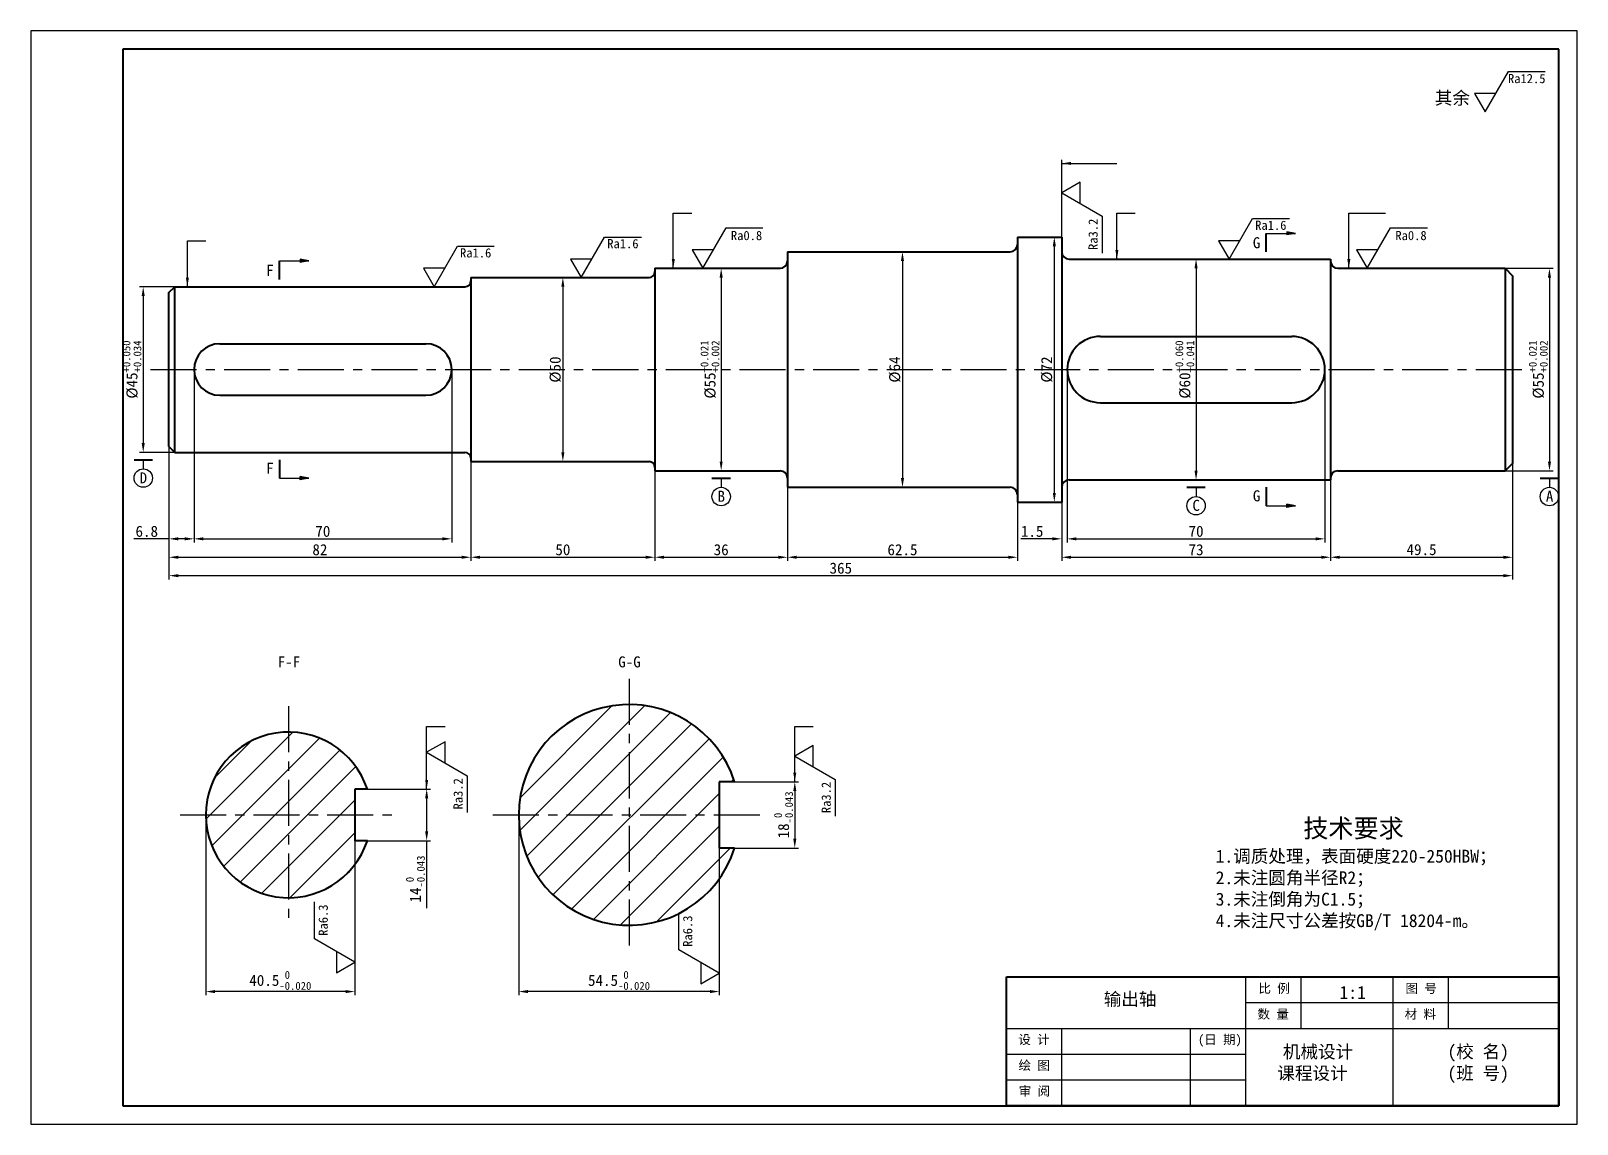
# Model space of a CAD drawing. Header units: inches. Extents: x 0 to 420, y 0 to 297.
import ezdxf

# ---------------------------------------------------------------- set-up
doc = ezdxf.new("R2010")
doc.units = ezdxf.units.IN
doc.header["$LTSCALE"] = 10
doc.header["$MEASUREMENT"] = 0
doc.linetypes.add('CENTER', pattern=[2, 1.25, -0.25, 0.25, -0.25])
for name, color, linetype, lineweight in [('中心线', 1, 'CENTER', 25), ('剖面线', 3, 'Continuous', 25), ('尺寸线', 4, 'Continuous', 25), ('文字', 7, 'Continuous', 25), ('粗实线', 7, 'Continuous', 40), ('细实线', 7, 'Continuous', 25)]:
    doc.layers.add(name, color=color, linetype=linetype, lineweight=lineweight)
doc.dimstyles.get("Standard").update_dxf_attribs({"dimtxt": 0.18, "dimasz": 0.18, "dimexe": 0.18, "dimexo": 0.0625, "dimgap": 0.09, "dimtad": 0, "dimtih": 1, "dimtoh": 1, "dimdec": 4, "dimzin": 0, "dimdsep": 46, "dimtxsty": 'Standard', "dimcen": 0.09, "dimadec": 0, "dimazin": 0, "dimtfac": 1, "dimtdec": 4, "dimtofl": 0, "dimtmove": 0, "dimatfit": 3, "dimfxl": 0, "dimtolj": 1, "dimtzin": 0, "dimarcsym": 0})
pattern_1 = [(45, (0, 0), (-4.419417382415921, 4.419417382415922), [])]

# ---------------------------------------------------------------- blocks, each defined once
blk = doc.blocks.new('*D1')
at = {"layer": 'Defpoints', "color": 0}
for p in [(37.5, 184.1), (119.5, 184.1), (119.5, 154)]:
    blk.add_point(p, dxfattribs=at)
at = {"layer": '尺寸线', "color": 0, "lineweight": -2}
for p, q in [((37.5, 184.1), (37.5, 153)), ((119.5, 184.1), (119.5, 153)), ((40, 154), (117, 154))]:
    blk.add_line(p, q, dxfattribs=at)
at = {"layer": '尺寸线', "color": 0}
for points in [[(40, 154.4166666666667), (40, 153.5833333333333), (37.5, 154)], [(117, 153.5833333333333), (117, 154.4166666666667), (119.5, 154)]]:
    blk.add_solid(points, dxfattribs=at)
at = {"layer": '尺寸线', "color": 0, "insert": (78.5, 156.0315), "char_height": 3, "attachment_point": 5}
blk.add_mtext('\\A1;82', dxfattribs=at)
blk = doc.blocks.new('*D2')
at = {"layer": 'Defpoints', "color": 0}
for p in [(119.5, 180), (169.5, 180), (169.5, 154)]:
    blk.add_point(p, dxfattribs=at)
at = {"layer": '尺寸线', "color": 0, "lineweight": -2}
for p, q in [((119.5, 180), (119.5, 153)), ((169.5, 180), (169.5, 153)), ((122, 154), (167, 154))]:
    blk.add_line(p, q, dxfattribs=at)
at = {"layer": '尺寸线', "color": 0}
for points in [[(122, 154.4166666666667), (122, 153.5833333333333), (119.5, 154)], [(167, 153.5833333333333), (167, 154.4166666666667), (169.5, 154)]]:
    blk.add_solid(points, dxfattribs=at)
at = {"layer": '尺寸线', "color": 0, "insert": (144.5, 156.0315), "char_height": 3, "attachment_point": 5}
blk.add_mtext('\\A1;50', dxfattribs=at)
blk = doc.blocks.new('*D3')
at = {"layer": 'Defpoints', "color": 0}
for p in [(169.5, 177.5), (205.5, 177.5), (205.5, 154)]:
    blk.add_point(p, dxfattribs=at)
at = {"layer": '尺寸线', "color": 0, "lineweight": -2}
for p, q in [((169.5, 177.5), (169.5, 153)), ((205.5, 177.5), (205.5, 153)), ((172, 154), (203, 154))]:
    blk.add_line(p, q, dxfattribs=at)
at = {"layer": '尺寸线', "color": 0}
for points in [[(172, 154.4166666666667), (172, 153.5833333333333), (169.5, 154)], [(203, 153.5833333333333), (203, 154.4166666666667), (205.5, 154)]]:
    blk.add_solid(points, dxfattribs=at)
at = {"layer": '尺寸线', "color": 0, "insert": (187.5, 156.0315), "char_height": 3, "attachment_point": 5}
blk.add_mtext('\\A1;36', dxfattribs=at)
blk = doc.blocks.new('*D4')
at = {"layer": 'Defpoints', "color": 0}
for p in [(205.5, 173), (268, 173), (268, 154)]:
    blk.add_point(p, dxfattribs=at)
at = {"layer": '尺寸线', "color": 0, "lineweight": -2}
for p, q in [((205.5, 173), (205.5, 153)), ((268, 173), (268, 153)), ((208, 154), (265.5, 154))]:
    blk.add_line(p, q, dxfattribs=at)
at = {"layer": '尺寸线', "color": 0}
for points in [[(208, 154.4166666666667), (208, 153.5833333333333), (205.5, 154)], [(265.5, 153.5833333333333), (265.5, 154.4166666666667), (268, 154)]]:
    blk.add_solid(points, dxfattribs=at)
at = {"layer": '尺寸线', "color": 0, "insert": (236.75, 156.0315), "char_height": 3, "attachment_point": 5}
blk.add_mtext('\\A1;62.5', dxfattribs=at)
blk = doc.blocks.new('*D5')
at = {"layer": 'Defpoints', "color": 0}
for p in [(280, 175), (353, 175), (353, 154)]:
    blk.add_point(p, dxfattribs=at)
at = {"layer": '尺寸线', "color": 0, "lineweight": -2}
for p, q in [((280, 175), (280, 153)), ((353, 175), (353, 153)), ((282.5, 154), (350.5, 154))]:
    blk.add_line(p, q, dxfattribs=at)
at = {"layer": '尺寸线', "color": 0}
for points in [[(282.5, 154.4166666666667), (282.5, 153.5833333333333), (280, 154)], [(350.5, 153.5833333333333), (350.5, 154.4166666666667), (353, 154)]]:
    blk.add_solid(points, dxfattribs=at)
at = {"layer": '尺寸线', "color": 0, "insert": (316.5, 156.0315), "char_height": 3, "attachment_point": 5}
blk.add_mtext('\\A1;73', dxfattribs=at)
blk = doc.blocks.new('*D6')
at = {"layer": 'Defpoints', "color": 0}
for p in [(353, 179.5), (402.5, 179.5), (402.5, 154)]:
    blk.add_point(p, dxfattribs=at)
at = {"layer": '尺寸线', "color": 0, "lineweight": -2}
for p, q in [((353, 179.5), (353, 153)), ((402.5, 179.5), (402.5, 153)), ((355.5, 154), (400, 154))]:
    blk.add_line(p, q, dxfattribs=at)
at = {"layer": '尺寸线', "color": 0}
for points in [[(355.5, 154.4166666666667), (355.5, 153.5833333333333), (353, 154)], [(400, 153.5833333333333), (400, 154.4166666666667), (402.5, 154)]]:
    blk.add_solid(points, dxfattribs=at)
at = {"layer": '尺寸线', "color": 0, "insert": (377.75, 156.0645), "char_height": 3, "attachment_point": 5}
blk.add_mtext('\\A1;49.5', dxfattribs=at)
blk = doc.blocks.new('*D7')
at = {"layer": 'Defpoints', "color": 0}
for p in [(37.5, 184.1), (402.5, 184.1), (402.5, 149)]:
    blk.add_point(p, dxfattribs=at)
at = {"layer": '尺寸线', "color": 0, "lineweight": -2}
for p, q in [((37.5, 184.1), (37.5, 148)), ((402.5, 184.1), (402.5, 148)), ((40, 149), (400, 149))]:
    blk.add_line(p, q, dxfattribs=at)
at = {"layer": '尺寸线', "color": 0}
for points in [[(40, 149.4166666666667), (40, 148.5833333333333), (37.5, 149)], [(400, 148.5833333333333), (400, 149.4166666666667), (402.5, 149)]]:
    blk.add_solid(points, dxfattribs=at)
at = {"layer": '尺寸线', "color": 0, "insert": (220, 151.0315), "char_height": 3, "attachment_point": 5}
blk.add_mtext('\\A1;365', dxfattribs=at)
blk = doc.blocks.new('*D8')
at = {"layer": 'Defpoints', "color": 0}
for p in [(44.3, 205), (114.3, 205), (114.3, 159)]:
    blk.add_point(p, dxfattribs=at)
at = {"layer": '尺寸线', "color": 0, "lineweight": -2}
for p, q in [((44.3, 205), (44.3, 158)), ((114.3, 205), (114.3, 158)), ((46.8, 159), (111.8, 159))]:
    blk.add_line(p, q, dxfattribs=at)
at = {"layer": '尺寸线', "color": 0}
for points in [[(46.8, 159.4166666666667), (46.8, 158.5833333333333), (44.3, 159)], [(111.8, 158.5833333333333), (111.8, 159.4166666666667), (114.3, 159)]]:
    blk.add_solid(points, dxfattribs=at)
at = {"layer": '尺寸线', "color": 0, "insert": (79.3, 161.0315), "char_height": 3, "attachment_point": 5}
blk.add_mtext('\\A1;70', dxfattribs=at)
blk = doc.blocks.new('*D9')
at = {"layer": 'Defpoints', "color": 0}
for p in [(37.5, 205), (44.3, 205), (37.5, 159)]:
    blk.add_point(p, dxfattribs=at)
at = {"layer": '尺寸线', "color": 0, "lineweight": -2}
for p, q in [((37.5, 205), (37.5, 158)), ((44.3, 205), (44.3, 158)), ((37.5, 159), (27.937, 159)), ((41.8, 159), (40, 159))]:
    blk.add_line(p, q, dxfattribs=at)
at = {"layer": '尺寸线', "color": 0}
for points in [[(40, 159.4166666666667), (40, 158.5833333333333), (37.5, 159)], [(41.8, 158.5833333333333), (41.8, 159.4166666666667), (44.3, 159)]]:
    blk.add_solid(points, dxfattribs=at)
at = {"layer": '尺寸线', "color": 0, "insert": (31.4685, 161.0315), "char_height": 3, "attachment_point": 5}
blk.add_mtext('\\A1;6.8', dxfattribs=at)
blk = doc.blocks.new('*D10')
at = {"layer": 'Defpoints', "color": 0}
for p in [(281.5, 205), (351.5, 205), (351.5, 159)]:
    blk.add_point(p, dxfattribs=at)
at = {"layer": '尺寸线', "color": 0, "lineweight": -2}
for p, q in [((281.5, 205), (281.5, 158)), ((351.5, 205), (351.5, 158)), ((284, 159), (349, 159))]:
    blk.add_line(p, q, dxfattribs=at)
at = {"layer": '尺寸线', "color": 0}
for points in [[(284, 159.4166666666667), (284, 158.5833333333333), (281.5, 159)], [(349, 158.5833333333333), (349, 159.4166666666667), (351.5, 159)]]:
    blk.add_solid(points, dxfattribs=at)
at = {"layer": '尺寸线', "color": 0, "insert": (316.5, 161.0315), "char_height": 3, "attachment_point": 5}
blk.add_mtext('\\A1;70', dxfattribs=at)
blk = doc.blocks.new('*D11')
at = {"layer": 'Defpoints', "color": 0}
for p in [(280, 205), (281.5, 205), (280, 159)]:
    blk.add_point(p, dxfattribs=at)
at = {"layer": '尺寸线', "color": 0, "lineweight": -2}
for p, q in [((280, 205), (280, 158)), ((281.5, 205), (281.5, 158)), ((277.5, 159), (268.9450000000001, 159)), ((284, 159), (286.5, 159))]:
    blk.add_line(p, q, dxfattribs=at)
at = {"layer": '尺寸线', "color": 0}
for points in [[(277.5, 158.5833333333333), (277.5, 159.4166666666667), (280, 159)], [(284, 159.4166666666667), (284, 158.5833333333333), (281.5, 159)]]:
    blk.add_solid(points, dxfattribs=at)
at = {"layer": '尺寸线', "color": 0, "insert": (271.9725, 161.0315), "char_height": 3, "attachment_point": 5}
blk.add_mtext('\\A1;1.5', dxfattribs=at)
blk = doc.blocks.new('*D12')
at = {"layer": 'Defpoints', "color": 0}
for p in [(39.1, 227.5), (30.5, 182.5), (39.1, 182.5)]:
    blk.add_point(p, dxfattribs=at)
at = {"layer": '尺寸线', "color": 0, "lineweight": -2}
for p, q in [((39.1, 227.5), (29.5, 227.5)), ((30.5, 225), (30.5, 185)), ((39.1, 182.5), (29.5, 182.5))]:
    blk.add_line(p, q, dxfattribs=at)
at = {"layer": '尺寸线', "color": 0}
for points in [[(30.91666666666667, 225), (30.08333333333333, 225), (30.5, 227.5)], [(30.08333333333333, 185), (30.91666666666667, 185), (30.5, 182.5)]]:
    blk.add_solid(points, dxfattribs=at)
at = {"layer": '尺寸线', "color": 0, "insert": (27.43183999999999, 205), "char_height": 3, "attachment_point": 5, "rotation": 90}
blk.add_mtext('\\A1;%%C45{}{\\H0.71x;\\C3;\\S+0.050^ +0.034;}', dxfattribs=at)
blk = doc.blocks.new('*D13')
at = {"layer": 'Defpoints', "color": 0}
for p in [(144.5, 230), (144.5, 180), (144.5, 180)]:
    blk.add_point(p, dxfattribs=at)
at = {"layer": '尺寸线', "color": 0, "lineweight": -2}
for p, q in [((144.5, 230), (145.5, 230)), ((144.5, 227.5), (144.5, 182.5)), ((144.5, 180), (145.5, 180))]:
    blk.add_line(p, q, dxfattribs=at)
at = {"layer": '尺寸线', "color": 0}
for points in [[(144.9166666666667, 227.5), (144.0833333333333, 227.5), (144.5, 230)], [(144.0833333333333, 182.5), (144.9166666666667, 182.5), (144.5, 180)]]:
    blk.add_solid(points, dxfattribs=at)
at = {"layer": '尺寸线', "color": 0, "insert": (142.4685, 205), "char_height": 3, "attachment_point": 5, "rotation": 90}
blk.add_mtext('\\A1;%%C50', dxfattribs=at)
blk = doc.blocks.new('*D14')
at = {"layer": 'Defpoints', "color": 0}
for p in [(187.5, 232.5), (187.5, 177.5), (187.5, 177.5)]:
    blk.add_point(p, dxfattribs=at)
at = {"layer": '尺寸线', "color": 0, "lineweight": -2}
for p, q in [((187.5, 232.5), (188.5, 232.5)), ((187.5, 230), (187.5, 180)), ((187.5, 177.5), (188.5, 177.5))]:
    blk.add_line(p, q, dxfattribs=at)
at = {"layer": '尺寸线', "color": 0}
for points in [[(187.9166666666667, 230), (187.0833333333333, 230), (187.5, 232.5)], [(187.0833333333333, 180), (187.9166666666667, 180), (187.5, 177.5)]]:
    blk.add_solid(points, dxfattribs=at)
at = {"layer": '尺寸线', "color": 0, "insert": (184.45527, 205), "char_height": 3, "attachment_point": 5, "rotation": 90}
blk.add_mtext('\\A1;%%C55{}{\\H0.71x;\\C3;\\S+0.021^ +0.002;}', dxfattribs=at)
blk = doc.blocks.new('*D15')
at = {"layer": 'Defpoints', "color": 0}
for p in [(236.75, 237), (236.75, 173), (236.75, 173)]:
    blk.add_point(p, dxfattribs=at)
at = {"layer": '尺寸线', "color": 0, "lineweight": -2}
for p, q in [((236.75, 237), (237.75, 237)), ((236.75, 234.5), (236.75, 175.5)), ((236.75, 173), (237.75, 173))]:
    blk.add_line(p, q, dxfattribs=at)
at = {"layer": '尺寸线', "color": 0}
for points in [[(237.1666666666667, 234.5), (236.3333333333333, 234.5), (236.75, 237)], [(236.3333333333333, 175.5), (237.1666666666667, 175.5), (236.75, 173)]]:
    blk.add_solid(points, dxfattribs=at)
at = {"layer": '尺寸线', "color": 0, "insert": (234.6855, 205), "char_height": 3, "attachment_point": 5, "rotation": 90}
blk.add_mtext('\\A1;%%C64', dxfattribs=at)
blk = doc.blocks.new('*D16')
at = {"layer": 'Defpoints', "color": 0}
for p in [(278, 241), (278, 169), (278, 169)]:
    blk.add_point(p, dxfattribs=at)
at = {"layer": '尺寸线', "color": 0, "lineweight": -2}
for p, q in [((278, 241), (279, 241)), ((278, 238.5), (278, 171.5)), ((278, 169), (279, 169))]:
    blk.add_line(p, q, dxfattribs=at)
at = {"layer": '尺寸线', "color": 0}
for points in [[(278.4166666666667, 238.5), (277.5833333333333, 238.5), (278, 241)], [(277.5833333333333, 171.5), (278.4166666666667, 171.5), (278, 169)]]:
    blk.add_solid(points, dxfattribs=at)
at = {"layer": '尺寸线', "color": 0, "insert": (275.9685, 205), "char_height": 3, "attachment_point": 5, "rotation": 90}
blk.add_mtext('\\A1;%%C72', dxfattribs=at)
blk = doc.blocks.new('*D17')
at = {"layer": 'Defpoints', "color": 0}
for p in [(316.5, 235), (316.5, 175), (316.5, 175)]:
    blk.add_point(p, dxfattribs=at)
at = {"layer": '尺寸线', "color": 0, "lineweight": -2}
for p, q in [((316.5, 235), (317.5, 235)), ((316.5, 232.5), (316.5, 177.5)), ((316.5, 175), (317.5, 175))]:
    blk.add_line(p, q, dxfattribs=at)
at = {"layer": '尺寸线', "color": 0}
for points in [[(316.9166666666667, 232.5), (316.0833333333333, 232.5), (316.5, 235)], [(316.0833333333333, 177.5), (316.9166666666667, 177.5), (316.5, 175)]]:
    blk.add_solid(points, dxfattribs=at)
at = {"layer": '尺寸线', "color": 0, "insert": (313.43184, 205), "char_height": 3, "attachment_point": 5, "rotation": 90}
blk.add_mtext('\\A1;%%C60{}{\\H0.71x;\\C3;\\S+0.060^ +0.041;}', dxfattribs=at)
blk = doc.blocks.new('*D18')
at = {"layer": 'Defpoints', "color": 0}
for p in [(400.5, 232.5), (400.5, 177.5), (412.5, 177.5)]:
    blk.add_point(p, dxfattribs=at)
at = {"layer": '尺寸线', "color": 0, "lineweight": -2}
for p, q in [((400.5, 232.5), (413.5, 232.5)), ((412.5, 230), (412.5, 180)), ((400.5, 177.5), (413.5, 177.5))]:
    blk.add_line(p, q, dxfattribs=at)
at = {"layer": '尺寸线', "color": 0}
for points in [[(412.9166666666667, 230), (412.0833333333333, 230), (412.5, 232.5)], [(412.0833333333333, 180), (412.9166666666667, 180), (412.5, 177.5)]]:
    blk.add_solid(points, dxfattribs=at)
at = {"layer": '尺寸线', "color": 0, "insert": (409.45527, 205), "char_height": 3, "attachment_point": 5, "rotation": 90}
blk.add_mtext('\\A1;%%C55{}{\\H0.71x;\\C3;\\S+0.021^ +0.002;}', dxfattribs=at)
blk = doc.blocks.new('*D32')
at = {"layer": 'Defpoints', "color": 0}
for p in [(91.3834047803431, 91), (91.3834047803431, 77), (107.5, 77)]:
    blk.add_point(p, dxfattribs=at)
at = {"layer": '尺寸线', "color": 0, "lineweight": -2}
for p, q in [((91.3834047803431, 91), (108.5, 91)), ((107.5, 88.5), (107.5, 79.5)), ((91.3834047803431, 77), (108.5, 77)), ((107.5, 77), (107.5, 58.65615))]:
    blk.add_line(p, q, dxfattribs=at)
at = {"layer": '尺寸线', "color": 0}
for points in [[(107.9166666666667, 88.5), (107.0833333333333, 88.5), (107.5, 91)], [(107.0833333333333, 79.5), (107.9166666666667, 79.5), (107.5, 77)]]:
    blk.add_solid(points, dxfattribs=at)
at = {"layer": '尺寸线', "color": 0, "insert": (104.43184, 66.578075), "char_height": 3, "attachment_point": 5, "rotation": 90}
blk.add_mtext('\\A1;14{}{\\H0.71x;\\C3;\\S 0^ -0.043;}', dxfattribs=at)
blk = doc.blocks.new('*D33')
at = {"layer": 'Defpoints', "color": 0}
for p in [(47.5, 84), (88, 84), (47.5, 36)]:
    blk.add_point(p, dxfattribs=at)
at = {"layer": '尺寸线', "color": 0, "lineweight": -2}
for p, q in [((47.5, 84), (47.5, 35)), ((88, 84), (88, 35)), ((85.5, 36), (50, 36))]:
    blk.add_line(p, q, dxfattribs=at)
at = {"layer": '尺寸线', "color": 0}
for points in [[(50, 36.41666666666666), (50, 35.58333333333334), (47.5, 36)], [(85.5, 35.58333333333334), (85.5, 36.41666666666666), (88, 36)]]:
    blk.add_solid(points, dxfattribs=at)
at = {"layer": '尺寸线', "color": 0, "insert": (67.75, 39.04473), "char_height": 3, "attachment_point": 5}
blk.add_mtext('\\A1;40.5{}{\\H0.71x;\\C3;\\S 0^ -0.020;}', dxfattribs=at)
blk = doc.blocks.new('*D34')
at = {"layer": 'Defpoints', "color": 0}
for p in [(191.1181760425084, 93), (191.1181760425084, 75), (207.5, 75)]:
    blk.add_point(p, dxfattribs=at)
at = {"layer": '尺寸线', "color": 0, "lineweight": -2}
for p, q in [((191.1181760425084, 93), (208.5, 93)), ((207.5, 90.5), (207.5, 77.5)), ((191.1181760425084, 75), (208.5, 75))]:
    blk.add_line(p, q, dxfattribs=at)
at = {"layer": '尺寸线', "color": 0}
for points in [[(207.9166666666667, 90.5), (207.0833333333333, 90.5), (207.5, 93)], [(207.0833333333333, 77.5), (207.9166666666667, 77.5), (207.5, 75)]]:
    blk.add_solid(points, dxfattribs=at)
at = {"layer": '尺寸线', "color": 0, "insert": (204.43184, 84), "char_height": 3, "attachment_point": 5, "rotation": 90}
blk.add_mtext('\\A1;18{}{\\H0.71x;\\C3;\\S 0^ -0.043;}', dxfattribs=at)
blk = doc.blocks.new('*D35')
at = {"layer": 'Defpoints', "color": 0}
for p in [(132.5, 84), (187, 84), (132.5, 36)]:
    blk.add_point(p, dxfattribs=at)
at = {"layer": '尺寸线', "color": 0, "lineweight": -2}
for p, q in [((132.5, 84), (132.5, 35)), ((187, 84), (187, 35)), ((184.5, 36), (135, 36))]:
    blk.add_line(p, q, dxfattribs=at)
at = {"layer": '尺寸线', "color": 0}
for points in [[(135, 36.41666666666666), (135, 35.58333333333334), (132.5, 36)], [(184.5, 35.58333333333334), (184.5, 36.41666666666666), (187, 36)]]:
    blk.add_solid(points, dxfattribs=at)
at = {"layer": '尺寸线', "color": 0, "insert": (159.75, 39.04473), "char_height": 3, "attachment_point": 5}
blk.add_mtext('\\A1;54.5{}{\\H0.71x;\\C3;\\S 0^ -0.020;}', dxfattribs=at)

msp = doc.modelspace()

# ---------------------------------------------------------------- hatches: boundary and pattern name
at = {"layer": '剖面线'}
h = msp.add_hatch(dxfattribs=at)
h.set_pattern_fill('ANSI31', color=256, scale=50, style=0)
h.set_pattern_definition(pattern_1)
edge = h.paths.add_edge_path(flags=0)
edge.add_arc((162.5, 84), 30, 17.45760312372209, 342.5423968762779)
edge.add_line((191.1181760425084, 93), (187, 93))
edge.add_line((191.1181760425084, 75), (187, 75))
edge.add_line((187, 93), (187, 75))
h = msp.add_hatch(dxfattribs=at)
h.set_pattern_fill('ANSI31', color=256, scale=50, style=0)
h.set_pattern_definition(pattern_1)
edge = h.paths.add_edge_path(flags=0)
edge.add_arc((70, 84), 22.5, 18.12620396055673, 341.8737960394433)
edge.add_line((91.3834047803431, 91), (88, 91))
edge.add_line((91.3834047803431, 77), (88, 77))
edge.add_line((88, 91), (88, 77))
at = {"layer": '细实线'}
h = msp.add_hatch(color=256, dxfattribs=at)
h.paths.add_polyline_path([(341.1463962798512, 242.4450007698968), (341.1463962798512, 242), (343.5, 242)])
h.paths.add_polyline_path([(341.1463962798512, 242), (341.1463962798512, 241.5549992301032), (343.5, 242)])
h = msp.add_hatch(color=256, dxfattribs=at)
h.paths.add_polyline_path([(73.14639627985116, 234.9450007698968), (73.14639627985116, 234.5), (75.5, 234.5)])
h.paths.add_polyline_path([(73.14639627985116, 234.5), (73.14639627985116, 234.0549992301032), (75.5, 234.5)])
h = msp.add_hatch(color=256, dxfattribs=at)
h.paths.add_polyline_path([(75.5, 175.5), (73.14639627985116, 175.5), (73.14639627985116, 175.0549992301032)])
h.paths.add_polyline_path([(75.5, 175.5), (73.14639627985116, 175.9450007698968), (73.14639627985116, 175.5)])
h = msp.add_hatch(color=256, dxfattribs=at)
h.paths.add_polyline_path([(343.5, 168), (341.1463962798512, 168), (341.1463962798512, 167.5549992301032)])
h.paths.add_polyline_path([(343.5, 168), (341.1463962798512, 168.4450007698968), (341.1463962798512, 168)])

# ---------------------------------------------------------------- linework, layer by layer
at = {"layer": '中心线'}
for p, q in [((32.5, 205), (407.5, 205)), ((162.5, 121), (162.5, 47)), ((70, 113.5), (70, 54.5)), ((40.5, 84), (99.5, 84)), ((125.5, 84), (199.5, 84))]:
    msp.add_line(p, q, dxfattribs=at)
at = {"layer": '尺寸线'}
for p, q in [((280, 241), (280, 262)), ((290, 261), (295, 261)), ((174.5, 247.5), (179.5, 247.5)), ((295, 247.5), (300, 247.5)), ((358, 247.5), (368, 247.5)), ((42.5, 240), (47.5, 240)), ((107.5, 108), (112.5, 108)), ((207.5, 108), (212.5, 108))]:
    msp.add_line(p, q, dxfattribs=at)
at = {"layer": '粗实线'}
for p, q in [((415, 292), (25, 292)), ((25, 292), (25, 5)), ((415, 5), (415, 292)), ((268, 241), (268, 169)), ((268, 241), (280, 241)), ((280, 241), (280, 169)), ((335.5, 237), (335.5, 242)), ((205.5, 237), (205.5, 173)), ((205.5, 237), (266, 237)), ((67.5, 229.5), (67.5, 234.5)), ((169.5, 232.5), (169.5, 177.5)), ((169.5, 232.5), (203.5, 232.5)), ((282, 235), (353, 235)), ((353, 235), (353, 175)), ((355, 232.5), (400.5, 232.5)), ((400.5, 232.5), (400.5, 177.5)), ((400.5, 232.5), (402.5, 230.5)), ((37.5, 225.9), (39.1, 227.5)), ((39.1, 182.5), (39.1, 227.5)), ((39.1, 227.5), (117.9, 227.5)), ((119.5, 230), (119.5, 180)), ((119.5, 230), (167.9, 230)), ((402.5, 230.5), (402.5, 179.5)), ((37.5, 184.1), (37.5, 225.9)), ((51.3, 212), (107.3, 212)), ((290.5, 214), (342.5, 214)), ((51.3, 198), (107.3, 198)), ((290.5, 196), (342.5, 196)), ((37.5, 184.1), (39.1, 182.5)), ((39.1, 182.5), (117.9, 182.5)), ((28, 180.5), (33, 180.5)), ((67.5, 180.5), (67.5, 175.5)), ((119.5, 180), (167.9, 180)), ((169.5, 177.5), (203.5, 177.5)), ((355, 177.5), (400.5, 177.5)), ((400.5, 177.5), (402.5, 179.5)), ((185, 175.5), (190, 175.5)), ((205.5, 173), (266, 173)), ((282, 175), (353, 175)), ((314, 173), (319, 173)), ((335.5, 173), (335.5, 168)), ((410, 175.5), (415, 175.5)), ((268, 169), (280, 169)), ((191.1181760425084, 93), (187, 93)), ((187, 93), (187, 75)), ((91.3834047803431, 91), (88, 91)), ((88, 91), (88, 77)), ((91.3834047803431, 77), (88, 77)), ((191.1181760425084, 75), (187, 75)), ((265, 5), (265, 40)), ((265, 40), (415, 39.99999999999999)), ((415, 39.99999999999999), (415, 5)), ((25, 5), (415, 5)), ((415, 5), (265, 5))]:
    msp.add_line(p, q, dxfattribs=at)
for centre, radius, start, end in [((266, 239), 2, 270, 0), ((282, 237), 2, 180, 270), ((167.9, 231.6), 1.6, 270, 0), ((203.5, 234.5), 2, 270, 0), ((355, 234.5), 2, 180, 270), ((117.9, 229.1), 1.6, 270, 0), ((51.3, 205), 7, 90, 270), ((107.3, 205), 7, 270, 90), ((290.5, 205), 9, 90, 270), ((342.5, 205), 9, 270, 90), ((117.9, 180.9), 1.6, 0, 90), ((167.9, 178.4), 1.6, 0, 90), ((203.5, 175.5), 2, 0, 90), ((355, 175.5), 2, 90, 180), ((266, 171), 2, 0, 90), ((282, 173), 2, 90, 180), ((162.5, 84), 30, 17.45760312372209, 342.5423968762779), ((70, 84), 22.5, 18.12620396055673, 341.8737960394433)]:
    msp.add_arc(centre, radius, start, end, dxfattribs=at)
at = {"layer": '细实线'}
for p, q in [((420, 297), (0, 297)), ((0, 297), (0, 0)), ((420, 0), (420, 297)), ((395, 275), (401.3508529610859, 286)), ((401.3508529610859, 286), (411.3508529610859, 286)), ((392.1132486540519, 280), (395, 275)), ((397.8867513459481, 280), (392.1132486540519, 280)), ((285, 255.8867513459481), (280, 253)), ((280, 253), (291, 246.6491470389141)), ((285, 250.1132486540519), (285, 255.8867513459481)), ((291, 246.6491470389141), (291, 236.6491470389141)), ((325.5, 235), (331.8508529610859, 246)), ((331.8508529610859, 246), (341.8508529610859, 246)), ((149.5, 230), (155.8508529610859, 241)), ((155.8508529610859, 241), (165.8508529610859, 241)), ((182.5, 232.5), (188.8508529610859, 243.5)), ((188.8508529610859, 243.5), (198.8508529610859, 243.5)), ((322.6132486540519, 240), (325.5, 235)), ((328.3867513459481, 240), (322.6132486540519, 240)), ((335.5, 242), (343.5, 242)), ((343.5, 242), (341.1463962798512, 242.4450007698968)), ((341.1463962798512, 242.4450007698968), (341.1463962798512, 241.5549992301032)), ((343.5, 242), (341.1463962798512, 241.5549992301032)), ((363, 232.5), (369.3508529610859, 243.5)), ((369.3508529610859, 243.5), (379.3508529610859, 243.5)), ((109.5, 227.5), (115.8508529610859, 238.5)), ((115.8508529610859, 238.5), (125.8508529610859, 238.5)), ((179.6132486540519, 237.5), (182.5, 232.5)), ((185.3867513459481, 237.5), (179.6132486540519, 237.5)), ((360.1132486540519, 237.5), (363, 232.5)), ((365.8867513459481, 237.5), (360.1132486540519, 237.5)), ((67.5, 234.5), (75.5, 234.5)), ((75.5, 234.5), (73.14639627985116, 234.9450007698968)), ((73.14639627985116, 234.9450007698968), (73.14639627985116, 234.0549992301032)), ((75.5, 234.5), (73.14639627985116, 234.0549992301032)), ((106.6132486540519, 232.5), (109.5, 227.5)), ((112.3867513459481, 232.5), (106.6132486540519, 232.5)), ((146.6132486540519, 235), (149.5, 230)), ((152.3867513459481, 235), (146.6132486540519, 235)), ((30.5, 180.5), (30.5, 178)), ((67.5, 175.5), (75.5, 175.5)), ((75.5, 175.5), (73.14639627985116, 175.9450007698968)), ((73.14639627985116, 175.0549992301032), (73.14639627985116, 175.9450007698968)), ((75.5, 175.5), (73.14639627985116, 175.0549992301032)), ((187.5, 175.5), (187.5, 173)), ((316.5, 173), (316.5, 170.5)), ((412.5, 175.5), (412.5, 173)), ((335.5, 168), (343.5, 168)), ((343.5, 168), (341.1463962798512, 168.4450007698968)), ((341.1463962798512, 167.5549992301032), (341.1463962798512, 168.4450007698968)), ((343.5, 168), (341.1463962798512, 167.5549992301032)), ((112.5, 103.8867513459481), (107.5, 101)), ((107.5, 101), (118.5, 94.64914703891411)), ((112.5, 98.11324865405187), (112.5, 103.8867513459481)), ((212.5, 102.8867513459481), (207.5, 100)), ((212.5, 97.11324865405187), (212.5, 102.8867513459481)), ((207.5, 100), (218.5, 93.64914703891411)), ((118.5, 94.64914703891411), (118.5, 84.64914703891412)), ((218.5, 93.64914703891411), (218.5, 83.64914703891412)), ((77, 50.35085296108589), (77, 60.35085296108589)), ((176, 47.35085296108589), (176, 57.35085296108589)), ((88, 44), (77, 50.35085296108589)), ((83, 46.88675134594813), (83, 41.11324865405187)), ((187, 41), (176, 47.35085296108589)), ((83, 41.11324865405187), (88, 44)), ((182, 43.88675134594813), (182, 38.11324865405187)), ((182, 38.11324865405187), (187, 41)), ((330, 5), (330, 39.99999999999999)), ((345, 40), (345, 26)), ((370, 5), (370, 39.99999999999999)), ((385, 39.99999999999999), (385, 26)), ((330, 33), (415, 33)), ((265, 26), (415, 26)), ((280, 5), (280, 26)), ((315, 5), (315, 26)), ((265, 19), (330, 19)), ((265, 12), (330, 12)), ((0, 0), (420, 0))]:
    msp.add_line(p, q, dxfattribs=at)
for centre in [(30.5, 175.5), (187.5, 170.5), (412.5, 170.5), (316.5, 168)]:
    msp.add_circle(centre, 2.5, dxfattribs=at)

# ---------------------------------------------------------------- texts
at = {"layer": '文字'}
for s, insert, char_height, width, attachment_point in [('{\\fSimSun|b0|i0|c134|p2;Ra12.5}', (401.2281185865384, 285.3068049078061), 2.5, 5.719862628990301, 1), ('{\\fSimSun|b0|i0|c134|p2;其余}', (381.3531619411256, 280.5269511565263), 3.5, 11.10731392583762, 1), ('{\\fSimSun|b0|i0|c134|p2;Ra1.6}', (332.5562954267034, 245.452831598246), 2.5, 5.719862628990301, 1), ('{\\fSimSun|b0|i0|c134|p2;Ra1.6}', (156.5562954267034, 240.452831598246), 2.5, 5.719862628990301, 1), ('{\\fSimSun|b0|i0|c134|p2;Ra0.8}', (190.1408908430425, 242.6607782926184), 2.5, 5.719862628990301, 1), ('{\\fSimSun|b0|i0|c134|p2;G}', (331.9160657137159, 240.949672905366), 3, 4.978043113474087, 1), ('{\\fSimSun|b0|i0|c134|p2;Ra0.8}', (370.6408908430425, 242.6607782926184), 2.5, 5.719862628990301, 1), ('{\\fSimSun|b0|i0|c134|p2;Ra1.6}', (116.5562954267034, 237.952831598246), 2.5, 5.719862628990301, 1), ('{\\fSimSun|b0|i0|c134|p2;F}', (63.91606571371585, 233.449672905366), 3, 4.978043113474087, 1), ('{\\fSimSun|b0|i0|c134|p2;D}', (30.53852801958087, 175.5702642672803), 3, 2.55304017560502, 5), ('{\\fSimSun|b0|i0|c134|p2;F}', (63.91606571371585, 179.6862693725976), 3, 4.978043113474087, 1), ('{\\fSimSun|b0|i0|c134|p2;G}', (331.9160657137159, 172.1862693725976), 3, 4.978043113474087, 1), ('{\\fSimSun|b0|i0|c134|p2;B}', (187.5385280195809, 170.5702642672803), 3, 2.55304017560502, 5), ('{\\fSimSun|b0|i0|c134|p2;C}', (316.5385280195808, 168.0702642672803), 3, 2.55304017560502, 5), ('{\\fSimSun|b0|i0|c134|p2;A}', (412.5385280195808, 170.5702642672803), 3, 2.55304017560502, 5), ('{\\fSimSun|b0|i0|c134|p2;F-F}', (67.03691874708298, 127.0779088941392), 3, 4.978043113474087, 1), ('{\\fSimSun|b0|i0|c134|p2;G-G}', (159.536918747083, 127.0779088941392), 3, 4.978043113474087, 1), ('{\\fSimSun|b0|i0|c134|p2;       技术要求}\\P{\\fSimSun|b0|i0|c134|p2;\\H0.70000x;1.调质处理，表面硬度220-250HBW；}\\P{\\fSimSun|b0|i0|c134|p2;\\H0.70000x;2.未注圆角半径R2；}\\P{\\fSimSun|b0|i0|c134|p2;\\H0.70000x;3.未注倒角为C1.5；}\\P{\\fSimSun|b0|i0|c134|p2;\\H0.70000x;4.未注尺寸公差按GB/T 18204-m。}', (321.823984468763, 82.86203233729168), 5, 148.7568729802218, 1), ('\\pi3.44598;{\\fSimSun|b0|i0|c134|p2;比 例}', (330, 38.13343535961286), 2.5, 15, 1), ('\\pi3.38945;{\\fSimSun|b0|i0|c134|p2;图 号}', (370, 38.13343535961285), 2.5, 15, 1), ('\\pi16.06764;{\\fSimSun|b0|i0|c134|p2;输出轴}', (275.3477615077625, 35.71449190856515), 3.5, 46.5925604840188, 1), ('\\pi3.18844;{\\fSimSun|b0|i0|c134|p2;数 量}', (330, 31.13343535961286), 2.5, 15, 1), ('\\pi3.16709;{\\fSimSun|b0|i0|c134|p2;材 料}', (370, 31.13343535961286), 2.5, 15, 1), ('\\pi3.20854;{\\fSimSun|b0|i0|c134|p2;设 计}', (265, 24.21896276498813), 2.5, 15, 1), ('\\pi2.02261;{\\fSimSun|b0|i0|c134|p2;(日 期)}', (315, 24.21896276498813), 2.5, 15, 1), ('\\pi1.49888;{\\fSimSun|b0|i0|c134|p2;机械设计}\\pi1.49888;{\\fSimSun|b0|i0|c134|p2;课程设计}', (338.5825401278139, 21.40940727234192), 3.5, 22.6153477315986, 1), ('\\pi7.09394;{\\fSimSun|b0|i0|c134|p2;(校 名)}\\P\\pi7.09394;{\\fSimSun|b0|i0|c134|p2;(班 号)}', (377.6964199879758, 21.42906448102076), 3.5, 29.5245600624346, 1), ('\\pi3.27764;{\\fSimSun|b0|i0|c134|p2;绘 图}', (265, 17.21896276498813), 2.5, 15, 1), ('\\pi3.33417;{\\fSimSun|b0|i0|c134|p2;审 阅}', (265, 10.21896276498813), 2.5, 15, 1)]:
    msp.add_mtext(s, dxfattribs=dict(at, insert=insert, char_height=char_height, width=width, attachment_point=attachment_point))
at = {"layer": '文字', "char_height": 2.5, "width": 5.719862628990301, "attachment_point": 1}
for s, insert, rotation in [('{\\fSimSun|b0|i0|c134|p2;Ra3.2}', (287.2745640469984, 237.4762677954697), 89.99999999999999), ('{\\fSimSun|b0|i0|c134|p2;Ra3.2}', (114.7745640469984, 85.47626779546968), 89.99999999999999), ('{\\fSimSun|b0|i0|c134|p2;Ra3.2}', (214.7745640469984, 84.47626779546968), 89.99999999999999), ('{\\fSimSun|b0|i0|c134|p2;Ra6.3}', (78.14299410338768, 51.15941375566628), 89.99999999999993), ('{\\fSimSun|b0|i0|c134|p2;Ra6.3}', (177.1429941033877, 48.15941375566628), 89.99999999999993)]:
    msp.add_mtext(s, dxfattribs=dict(at, insert=insert, rotation=rotation))
at = {"layer": '文字', "insert": (355.47, 37.52), "char_height": 3.5, "attachment_point": 1}
msp.add_mtext('1:1', dxfattribs=at)

# ---------------------------------------------------------------- dimensions: what is measured, and where the dimension line sits
at = {"layer": '尺寸线'}
for p1, p2, distance, text, picture, middle in [((278, 241), (278, 169), 0, '%%C72', '*D16', (275.9685, 205)), ((236.75, 237), (236.75, 173), 0, '%%C64', '*D15', (234.6855, 205)), ((187.5, 232.5), (187.5, 177.5), 0, '%%C55{}{\\H0.71x;\\C3;\\S+0.021^ +0.002;}', '*D14', (184.45527, 205)), ((316.5, 235), (316.5, 175), 0, '%%C60{}{\\H0.71x;\\C3;\\S+0.060^ +0.041;}', '*D17', (313.43184, 205)), ((400.5, 232.5), (400.5, 177.5), 12, '%%C55{}{\\H0.71x;\\C3;\\S+0.021^ +0.002;}', '*D18', (409.45527, 205)), ((39.1, 227.5), (39.1, 182.5), -8.600000000000001, '%%C45{}{\\H0.71x;\\C3;\\S+0.050^ +0.034;}', '*D12', (27.43183999999999, 205)), ((144.5, 230), (144.5, 180), 0, '%%C50', '*D13', (142.4685, 205)), ((44.3, 205), (37.5, 205), 45.99999999999999, '6.8', '*D9', (31.4685, 161.0315)), ((44.3, 205), (114.3, 205), -46, '70', '*D8', (79.3, 161.0315)), ((281.5, 205), (280, 205), 46, '1.5', '*D11', (271.9725, 161.0315)), ((281.5, 205), (351.5, 205), -46, '70', '*D10', (316.5, 161.0315)), ((37.5, 184.1), (119.5, 184.1), -30.09999999999999, '82', '*D1', (78.5, 156.0315)), ((37.5, 184.1), (402.5, 184.1), -35.099999999999994, '365', '*D7', (220, 151.0315)), ((119.5, 180), (169.5, 180), -26, '50', '*D2', (144.5, 156.0315)), ((169.5, 177.5), (205.5, 177.5), -23.5, '36', '*D3', (187.5, 156.0315)), ((353, 179.5), (402.5, 179.5), -25.5, '49.5', '*D6', (377.75, 156.0645)), ((205.5, 173), (268, 173), -19, '62.5', '*D4', (236.75, 156.0315)), ((280, 175), (353, 175), -21, '73', '*D5', (316.5, 156.0315)), ((191.1181760425084, 93), (191.1181760425084, 75), 16.381823957491605, '18{}{\\H0.71x;\\C3;\\S 0^ -0.043;}', '*D34', (204.43184, 84)), ((91.3834047803431, 91), (91.3834047803431, 77), 16.1165952196569, '14{}{\\H0.71x;\\C3;\\S 0^ -0.043;}', '*D32', (104.43184, 66.578075)), ((88, 84), (47.5, 84), 48, '40.5{}{\\H0.71x;\\C3;\\S 0^ -0.020;}', '*D33', (67.75, 39.04473)), ((187, 84), (132.5, 84), 48, '54.5{}{\\H0.71x;\\C3;\\S 0^ -0.020;}', '*D35', (159.75, 39.04473))]:
    dim = msp.add_aligned_dim(p1=p1, p2=p2, distance=distance, text=text, dimstyle='Standard', override={"dimtxt": 3, "dimasz": 2.5, "dimexe": 1, "dimexo": 0, "dimgap": 0.5, "dimtad": 1, "dimtih": 0, "dimtoh": 0}, dxfattribs=at)
    dim.commit()
    dim.dimension.update_dxf_attribs({"geometry": picture, "text_midpoint": middle})

# ---------------------------------------------------------------- leaders
for points in [[(280, 261), (290, 261)], [(174.5, 232.5), (174.5, 247.5)], [(295, 235), (295, 247.5)], [(358, 232.5), (358, 247.5)], [(42.5, 227.5), (42.5, 240)], [(107.5, 91), (107.5, 108)], [(207.5, 93), (207.5, 108)]]:
    msp.add_leader(points, dimstyle='Standard', override={"dimasz": 2.5}, dxfattribs=at)

doc.saveas('drawing.dxf')
